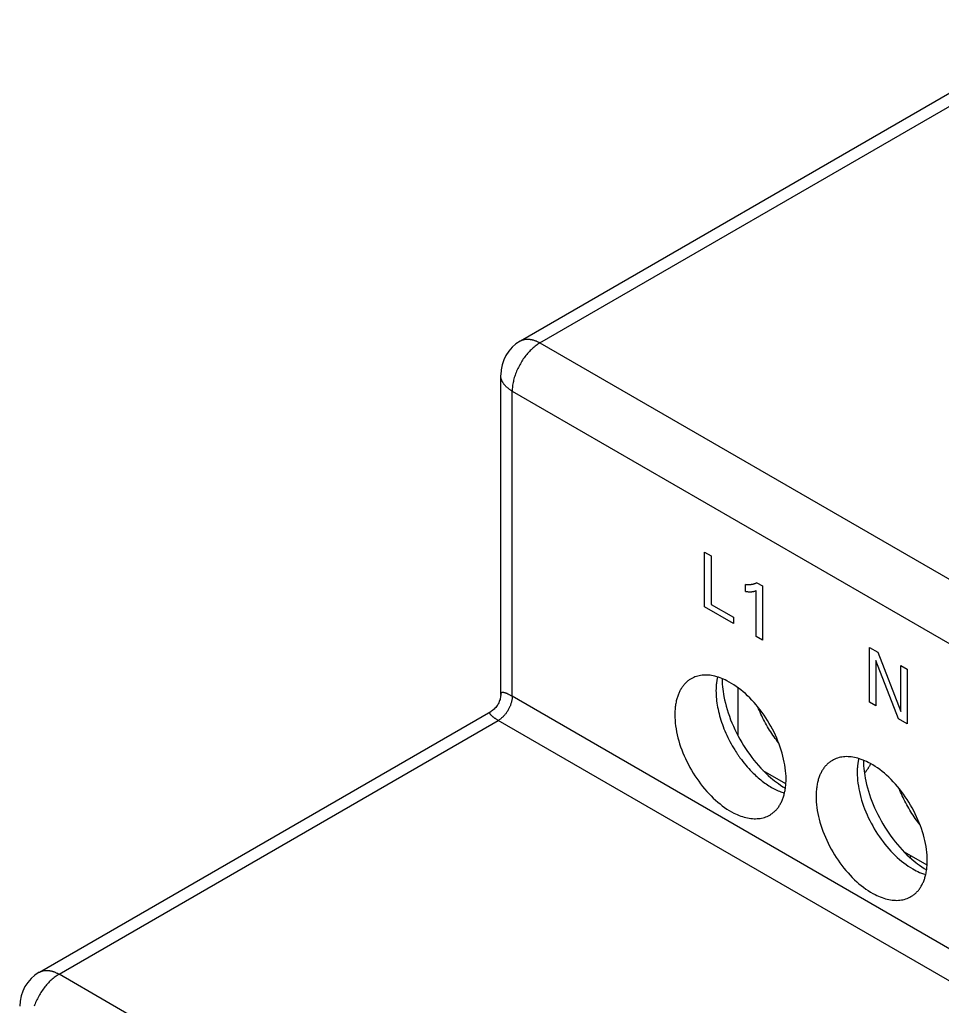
# Model space of a CAD drawing. Extents: x 0 to 420, y 0 to 297.
# Drawn here: x 158.39 to 181.86, y 206.03 to 231.1 of the extents above; entities that cross this region are included whole.
import ezdxf

# ---------------------------------------------------------------- set-up
doc = ezdxf.new("R2010")
doc.units = 0
doc.header["$LTSCALE"] = 23.1
doc.layers.add('40000_ISO', color=7, linetype='CONTINUOUS')

msp = doc.modelspace()

# ---------------------------------------------------------------- linework, layer by layer
at = {"layer": '40000_ISO', "color": 7, "linetype": 'CONTINUOUS'}
for p, q in [((171.127, 222.936), (185.269, 231.101)), ((171.627, 222.886), (185.769, 231.051)), ((171.627, 222.886), (245.873, 180.02)), ((170.627, 213.954), (170.627, 222.07)), ((170.92, 213.905), (170.92, 221.662)), ((170.92, 221.662), (245.166, 178.796)), ((175.814, 216.179), (175.814, 217.567)), ((175.814, 217.567), (175.979, 217.472)), ((175.979, 217.472), (175.979, 216.242)), ((176.858, 216.57), (176.858, 216.743)), ((177.146, 216.791), (177.282, 216.712)), ((177.282, 216.712), (177.282, 215.332)), ((177.121, 215.425), (177.121, 216.59)), ((176.546, 215.757), (175.814, 216.179)), ((175.979, 216.242), (176.546, 215.914)), ((176.546, 215.914), (176.546, 215.757)), ((177.282, 215.332), (177.121, 215.425)), ((180.005, 213.76), (180.005, 215.148)), ((180.005, 215.148), (180.218, 215.024)), ((180.218, 215.024), (180.805, 213.522)), ((180.168, 214.816), (180.168, 213.665)), ((180.748, 213.33), (180.168, 214.816)), ((180.805, 213.522), (180.805, 214.686)), ((180.805, 214.686), (180.969, 214.591)), ((180.969, 214.591), (180.969, 213.203)), ((170.625, 213.909), (170.621, 213.88)), ((170.627, 213.937), (170.625, 213.909)), ((170.627, 213.955), (170.627, 213.937)), ((245.166, 171.039), (170.92, 213.905)), ((176.655, 214.132), (176.655, 212.918)), ((170.52, 213.645), (170.501, 213.623)), ((170.537, 213.668), (170.52, 213.645)), ((170.553, 213.692), (170.537, 213.668)), ((170.567, 213.717), (170.553, 213.692)), ((170.58, 213.743), (170.567, 213.717)), ((170.591, 213.769), (170.58, 213.743)), ((170.601, 213.796), (170.591, 213.769)), ((170.61, 213.824), (170.601, 213.796)), ((170.616, 213.852), (170.61, 213.824)), ((170.621, 213.88), (170.616, 213.852)), ((180.168, 213.665), (180.005, 213.76)), ((158.894, 206.892), (170.378, 213.522)), ((170.392, 213.531), (170.377, 213.521)), ((170.416, 213.546), (170.392, 213.531)), ((170.439, 213.564), (170.416, 213.546)), ((170.461, 213.582), (170.439, 213.564)), ((170.482, 213.602), (170.461, 213.582)), ((170.501, 213.623), (170.482, 213.602)), ((159.394, 206.842), (170.566, 213.293)), ((244.813, 170.427), (170.566, 213.293)), ((180.969, 213.203), (180.748, 213.33)), ((176.634, 212.958), (176.655, 212.97)), ((177.881, 211.682), (177.307, 212.014)), ((181.473, 209.609), (180.899, 209.94)), ((181.043, 209.802), (181.067, 209.843)), ((233.64, 163.976), (159.394, 206.842))]:
    msp.add_line(p, q, dxfattribs=at)
for points in [[(171.129, 222.937), (171.13, 222.938), (171.132, 222.939), (171.133, 222.939), (171.135, 222.94), (171.136, 222.941), (171.138, 222.942), (171.139, 222.943)], [(171.139, 222.943), (171.147, 222.947), (171.156, 222.951), (171.164, 222.954), (171.174, 222.958), (171.184, 222.962), (171.194, 222.965), (171.204, 222.968), (171.214, 222.971), (171.224, 222.974), (171.235, 222.976), (171.245, 222.978), (171.256, 222.979), (171.267, 222.981), (171.278, 222.982), (171.289, 222.982), (171.3, 222.983), (171.311, 222.983), (171.322, 222.983), (171.333, 222.982), (171.345, 222.981), (171.357, 222.98), (171.369, 222.979), (171.381, 222.977), (171.393, 222.976), (171.405, 222.973), (171.416, 222.971), (171.428, 222.968), (171.442, 222.965), (171.457, 222.961), (171.471, 222.956), (171.485, 222.952), (171.499, 222.947), (171.513, 222.942), (171.527, 222.936), (171.541, 222.93), (171.556, 222.923), (171.57, 222.917), (171.585, 222.909), (171.599, 222.902), (171.613, 222.894), (171.627, 222.886)], [(171.627, 222.886), (171.601, 222.871), (171.576, 222.855), (171.551, 222.838), (171.526, 222.82), (171.501, 222.801), (171.476, 222.78), (171.452, 222.76), (171.428, 222.738), (171.403, 222.715), (171.379, 222.692), (171.356, 222.668), (171.333, 222.643), (171.31, 222.617), (171.288, 222.591), (171.266, 222.564), (171.245, 222.536), (171.224, 222.508), (171.203, 222.479), (171.183, 222.449), (171.164, 222.42), (171.145, 222.389), (171.127, 222.359), (171.11, 222.328), (171.093, 222.296), (171.077, 222.265), (171.061, 222.233), (171.046, 222.2), (171.032, 222.168), (171.019, 222.136), (171.007, 222.103), (170.995, 222.071), (170.984, 222.038), (170.974, 222.006), (170.965, 221.973), (170.956, 221.941), (170.949, 221.908), (170.942, 221.877), (170.936, 221.845), (170.931, 221.814), (170.927, 221.782), (170.924, 221.752), (170.922, 221.722), (170.92, 221.692), (170.92, 221.662)], [(170.92, 221.662), (170.906, 221.67), (170.892, 221.678), (170.879, 221.687), (170.866, 221.696), (170.852, 221.705), (170.839, 221.714), (170.827, 221.724), (170.815, 221.733), (170.804, 221.742), (170.792, 221.752), (170.781, 221.762), (170.77, 221.772), (170.76, 221.782), (170.749, 221.793), (170.741, 221.802), (170.733, 221.811), (170.726, 221.82), (170.718, 221.829), (170.711, 221.839), (170.704, 221.848), (170.697, 221.858), (170.69, 221.868), (170.684, 221.877), (170.679, 221.887), (170.673, 221.897), (170.668, 221.907), (170.663, 221.916), (170.658, 221.927), (170.654, 221.937), (170.65, 221.947), (170.646, 221.957), (170.643, 221.967), (170.64, 221.977), (170.637, 221.987), (170.635, 221.998), (170.633, 222.008), (170.631, 222.018), (170.63, 222.029), (170.628, 222.039), (170.628, 222.049), (170.627, 222.06), (170.627, 222.07)], [(177.146, 216.791), (177.138, 216.786), (177.129, 216.782), (177.121, 216.778), (177.112, 216.774), (177.103, 216.77), (177.094, 216.767), (177.085, 216.764), (177.076, 216.761), (177.067, 216.758), (177.058, 216.755), (177.049, 216.753), (177.039, 216.75), (177.03, 216.748), (177.02, 216.746), (177.011, 216.745), (177.001, 216.743), (176.991, 216.742), (176.982, 216.741), (176.972, 216.74), (176.962, 216.739), (176.952, 216.739), (176.942, 216.739), (176.931, 216.738), (176.921, 216.739), (176.911, 216.739), (176.9, 216.739), (176.89, 216.74), (176.879, 216.741), (176.869, 216.742), (176.858, 216.743)], [(176.858, 216.57), (176.87, 216.569), (176.883, 216.567), (176.895, 216.566), (176.907, 216.565), (176.92, 216.564), (176.932, 216.563), (176.941, 216.563), (176.95, 216.562), (176.959, 216.562), (176.968, 216.562), (176.977, 216.562), (176.986, 216.563), (176.995, 216.563), (177.003, 216.563), (177.011, 216.564), (177.019, 216.565), (177.026, 216.566), (177.034, 216.567), (177.041, 216.568), (177.049, 216.569), (177.056, 216.571), (177.064, 216.572), (177.071, 216.574), (177.079, 216.576), (177.087, 216.579), (177.095, 216.581), (177.104, 216.584), (177.113, 216.587), (177.121, 216.59)], [(177.885, 211.803), (177.884, 211.873), (177.88, 211.943), (177.874, 212.014), (177.865, 212.088), (177.854, 212.161), (177.841, 212.234), (177.824, 212.31), (177.806, 212.386), (177.786, 212.461), (177.762, 212.538), (177.737, 212.614), (177.71, 212.69), (177.68, 212.767), (177.648, 212.843), (177.615, 212.918), (177.579, 212.994), (177.541, 213.068), (177.502, 213.142), (177.46, 213.214), (177.417, 213.286), (177.372, 213.357), (177.326, 213.426), (177.278, 213.494), (177.229, 213.56), (177.178, 213.624), (177.126, 213.687), (177.073, 213.749), (177.019, 213.807), (176.964, 213.864), (176.908, 213.92), (176.852, 213.972), (176.795, 214.022), (176.736, 214.07), (176.678, 214.114), (176.62, 214.157), (176.56, 214.198), (176.502, 214.234), (176.442, 214.268), (176.382, 214.3), (176.339, 214.321), (176.295, 214.341), (176.251, 214.359), (176.206, 214.376), (176.163, 214.39), (176.121, 214.403), (176.077, 214.415), (176.034, 214.424), (175.993, 214.432), (175.952, 214.438), (175.91, 214.442), (175.869, 214.444), (175.83, 214.445), (175.791, 214.443), (175.752, 214.44), (175.713, 214.435), (175.676, 214.429), (175.64, 214.42), (175.604, 214.41), (175.569, 214.398), (175.536, 214.384), (175.503, 214.368), (175.471, 214.351)], [(176.142, 214.397), (176.138, 214.378), (176.134, 214.36), (176.13, 214.341), (176.127, 214.322), (176.124, 214.304), (176.121, 214.285), (176.118, 214.266), (176.116, 214.247), (176.113, 214.228), (176.111, 214.207), (176.109, 214.186), (176.108, 214.165), (176.106, 214.145), (176.105, 214.124), (176.104, 214.103), (176.104, 214.082), (176.103, 214.061), (176.103, 214.04)], [(175.471, 214.351), (175.455, 214.342), (175.44, 214.332), (175.422, 214.32), (175.405, 214.308), (175.389, 214.295), (175.373, 214.282), (175.357, 214.268), (175.342, 214.254), (175.327, 214.239), (175.312, 214.224), (175.297, 214.208), (175.283, 214.191), (175.269, 214.174), (175.256, 214.157), (175.244, 214.139), (175.231, 214.121), (175.219, 214.102), (175.207, 214.082), (175.196, 214.062), (175.185, 214.042), (175.175, 214.021), (175.165, 214), (175.156, 213.979), (175.146, 213.957), (175.138, 213.934), (175.129, 213.91), (175.121, 213.887), (175.114, 213.863), (175.107, 213.84), (175.101, 213.816), (175.094, 213.786), (175.087, 213.756), (175.081, 213.725), (175.076, 213.695), (175.072, 213.664), (175.068, 213.634), (175.064, 213.601), (175.061, 213.568), (175.059, 213.535), (175.058, 213.502), (175.057, 213.469), (175.057, 213.435)], [(176.259, 214.356), (176.26, 214.285), (176.264, 214.215), (176.27, 214.145), (176.277, 214.084), (176.285, 214.023), (176.294, 213.963), (176.305, 213.902), (176.322, 213.818), (176.342, 213.734), (176.363, 213.651), (176.388, 213.566), (176.415, 213.481), (176.444, 213.397), (176.476, 213.311), (176.51, 213.227), (176.546, 213.143), (176.584, 213.06), (176.624, 212.977), (176.667, 212.895), (176.711, 212.814), (176.757, 212.734), (176.805, 212.654), (176.855, 212.577), (176.907, 212.5), (176.96, 212.425), (177.014, 212.352), (177.07, 212.28), (177.128, 212.21), (177.186, 212.143), (177.246, 212.077), (177.308, 212.013), (177.368, 211.953), (177.431, 211.894), (177.495, 211.837), (177.542, 211.798), (177.59, 211.759), (177.639, 211.721), (177.689, 211.685), (177.747, 211.644), (177.807, 211.604), (177.869, 211.567)], [(170.92, 213.905), (170.92, 213.89), (170.919, 213.875), (170.918, 213.861), (170.916, 213.846), (170.915, 213.831), (170.912, 213.815), (170.909, 213.8), (170.906, 213.784), (170.903, 213.768), (170.899, 213.753), (170.894, 213.737), (170.889, 213.721), (170.884, 213.705), (170.878, 213.689), (170.873, 213.674), (170.866, 213.657), (170.859, 213.642), (170.852, 213.626), (170.845, 213.61), (170.837, 213.595), (170.827, 213.576), (170.816, 213.557), (170.805, 213.538), (170.794, 213.519), (170.784, 213.505), (170.774, 213.491), (170.764, 213.477), (170.754, 213.463), (170.743, 213.449), (170.733, 213.436), (170.722, 213.424), (170.71, 213.411), (170.699, 213.399), (170.687, 213.387), (170.676, 213.376), (170.664, 213.365), (170.652, 213.355), (170.64, 213.344), (170.628, 213.334), (170.616, 213.325), (170.604, 213.317), (170.592, 213.308), (170.579, 213.3), (170.566, 213.293)], [(170.92, 213.905), (170.907, 213.912), (170.894, 213.919), (170.881, 213.927), (170.868, 213.934), (170.855, 213.94), (170.844, 213.946), (170.833, 213.952), (170.821, 213.957), (170.809, 213.963), (170.798, 213.968), (170.789, 213.972), (170.781, 213.975), (170.772, 213.979), (170.764, 213.982), (170.755, 213.985), (170.746, 213.988), (170.74, 213.99), (170.733, 213.992), (170.727, 213.994), (170.72, 213.995), (170.714, 213.997), (170.707, 213.998), (170.701, 213.999), (170.697, 214), (170.693, 214.001), (170.69, 214.001), (170.686, 214.001), (170.682, 214.001), (170.678, 214.002), (170.675, 214.001), (170.671, 214.001), (170.667, 214.001), (170.664, 214), (170.661, 214), (170.658, 213.999), (170.656, 213.998), (170.653, 213.997), (170.651, 213.996), (170.648, 213.995), (170.646, 213.994), (170.644, 213.993), (170.642, 213.991), (170.64, 213.989), (170.638, 213.988), (170.636, 213.986), (170.635, 213.983), (170.633, 213.981), (170.632, 213.979), (170.631, 213.976), (170.63, 213.974), (170.629, 213.971), (170.629, 213.968), (170.628, 213.965), (170.628, 213.963), (170.627, 213.96), (170.627, 213.957), (170.627, 213.955)], [(176.103, 214.04), (176.104, 214), (176.105, 213.96), (176.107, 213.92), (176.11, 213.88), (176.113, 213.84), (176.119, 213.787), (176.126, 213.734), (176.134, 213.682), (176.144, 213.629), (176.155, 213.574), (176.167, 213.52), (176.18, 213.465), (176.194, 213.411), (176.21, 213.355), (176.227, 213.3), (176.245, 213.244), (176.265, 213.19), (176.285, 213.134), (176.307, 213.079), (176.329, 213.024), (176.353, 212.969), (176.378, 212.915), (176.404, 212.86), (176.43, 212.807), (176.458, 212.753), (176.487, 212.7), (176.517, 212.648), (176.547, 212.596), (176.579, 212.544), (176.6, 212.51), (176.622, 212.476)], [(177.699, 212.717), (177.669, 212.756), (177.639, 212.795), (177.61, 212.835), (177.581, 212.875), (177.552, 212.915), (177.525, 212.956), (177.496, 213), (177.468, 213.044), (177.441, 213.088), (177.414, 213.133), (177.388, 213.179), (177.362, 213.224), (177.337, 213.27), (177.313, 213.317), (177.29, 213.363), (177.268, 213.408), (177.247, 213.453), (177.227, 213.498), (177.207, 213.543), (177.188, 213.588), (177.17, 213.634)], [(170.566, 213.293), (170.554, 213.3), (170.541, 213.308), (170.528, 213.315), (170.516, 213.323), (170.503, 213.331), (170.493, 213.338), (170.482, 213.345), (170.472, 213.352), (170.461, 213.359), (170.451, 213.367), (170.443, 213.372), (170.436, 213.378), (170.429, 213.384), (170.422, 213.39), (170.414, 213.396), (170.408, 213.402), (170.403, 213.406), (170.398, 213.411), (170.393, 213.415), (170.388, 213.42), (170.384, 213.425), (170.379, 213.43), (170.375, 213.435), (170.373, 213.438), (170.37, 213.441), (170.368, 213.444), (170.366, 213.447), (170.364, 213.45), (170.362, 213.453), (170.36, 213.457), (170.359, 213.46), (170.357, 213.464), (170.356, 213.467), (170.355, 213.47), (170.354, 213.472), (170.354, 213.475), (170.353, 213.477), (170.353, 213.48), (170.352, 213.483), (170.352, 213.485), (170.352, 213.488), (170.353, 213.49), (170.353, 213.493), (170.354, 213.495), (170.355, 213.498), (170.356, 213.5), (170.357, 213.503), (170.359, 213.505), (170.36, 213.507), (170.362, 213.509), (170.364, 213.511), (170.366, 213.513), (170.368, 213.515), (170.37, 213.517), (170.373, 213.519), (170.375, 213.52), (170.377, 213.522)], [(175.057, 213.435), (175.058, 213.365), (175.062, 213.295), (175.068, 213.224), (175.076, 213.151), (175.088, 213.077), (175.101, 213.004), (175.117, 212.928), (175.135, 212.852), (175.156, 212.777), (175.179, 212.7), (175.204, 212.624), (175.231, 212.548), (175.261, 212.471), (175.293, 212.395), (175.327, 212.32), (175.363, 212.244), (175.4, 212.17), (175.44, 212.096), (175.481, 212.024), (175.524, 211.952), (175.569, 211.881), (175.616, 211.812), (175.663, 211.744), (175.713, 211.678), (175.763, 211.614), (175.815, 211.551), (175.869, 211.489), (175.922, 211.431), (175.977, 211.374), (176.034, 211.318), (176.09, 211.266), (176.147, 211.216), (176.206, 211.168), (176.263, 211.124), (176.322, 211.081), (176.382, 211.04), (176.44, 211.004), (176.499, 210.97), (176.56, 210.938), (176.603, 210.917), (176.646, 210.897), (176.691, 210.879), (176.736, 210.862), (176.778, 210.848), (176.821, 210.835), (176.864, 210.823), (176.908, 210.814), (176.949, 210.806), (176.99, 210.8), (177.031, 210.796), (177.073, 210.794), (177.112, 210.793), (177.151, 210.795), (177.19, 210.798), (177.229, 210.803), (177.265, 210.809), (177.301, 210.818), (177.337, 210.828), (177.372, 210.84), (177.406, 210.854), (177.439, 210.87), (177.471, 210.887)], [(176.622, 212.476), (176.633, 212.46), (176.644, 212.443), (176.656, 212.426), (176.667, 212.41), (176.678, 212.393), (176.69, 212.377), (176.702, 212.361), (176.713, 212.345)], [(176.713, 212.345), (176.749, 212.297), (176.785, 212.25), (176.822, 212.203), (176.86, 212.158), (176.897, 212.114), (176.936, 212.071), (176.975, 212.028), (177.015, 211.987), (177.047, 211.955), (177.079, 211.924), (177.112, 211.893), (177.145, 211.863), (177.179, 211.834), (177.211, 211.806), (177.244, 211.779), (177.278, 211.752), (177.312, 211.726), (177.347, 211.701), (177.38, 211.678), (177.414, 211.655), (177.448, 211.633), (177.482, 211.611), (177.517, 211.59), (177.551, 211.572), (177.584, 211.554), (177.619, 211.536), (177.653, 211.52), (177.688, 211.504), (177.719, 211.491), (177.75, 211.478), (177.782, 211.467), (177.814, 211.456), (177.846, 211.445)], [(179.063, 212.277), (179.047, 212.268), (179.032, 212.258), (179.015, 212.246), (178.998, 212.234), (178.981, 212.221), (178.965, 212.208), (178.949, 212.194), (178.934, 212.18), (178.919, 212.166), (178.904, 212.15), (178.889, 212.134), (178.875, 212.117), (178.861, 212.1), (178.848, 212.083), (178.836, 212.065), (178.824, 212.047), (178.811, 212.028), (178.799, 212.008), (178.788, 211.988), (178.777, 211.968), (178.767, 211.947), (178.757, 211.926), (178.748, 211.905), (178.739, 211.883), (178.73, 211.86), (178.721, 211.836), (178.713, 211.813), (178.706, 211.79), (178.699, 211.766), (178.693, 211.742), (178.686, 211.712), (178.679, 211.682), (178.673, 211.652), (178.668, 211.621), (178.664, 211.59), (178.66, 211.56), (178.656, 211.527), (178.653, 211.494), (178.651, 211.461), (178.65, 211.428), (178.649, 211.395), (178.649, 211.362)], [(181.477, 209.729), (181.476, 209.799), (181.472, 209.869), (181.466, 209.94), (181.457, 210.014), (181.446, 210.087), (181.433, 210.16), (181.416, 210.236), (181.398, 210.312), (181.378, 210.387), (181.355, 210.464), (181.329, 210.541), (181.302, 210.616), (181.272, 210.693), (181.241, 210.769), (181.207, 210.844), (181.171, 210.92), (181.133, 210.994), (181.094, 211.068), (181.052, 211.141), (181.009, 211.212), (180.964, 211.283), (180.918, 211.352), (180.87, 211.42), (180.821, 211.486), (180.77, 211.551), (180.718, 211.613), (180.665, 211.675), (180.611, 211.733), (180.556, 211.79), (180.5, 211.846), (180.444, 211.898), (180.387, 211.948), (180.328, 211.996), (180.27, 212.041), (180.212, 212.083), (180.152, 212.124), (180.094, 212.16), (180.034, 212.194), (179.974, 212.226), (179.931, 212.247), (179.887, 212.267), (179.843, 212.285), (179.798, 212.302), (179.755, 212.317), (179.713, 212.329), (179.669, 212.341), (179.626, 212.35), (179.585, 212.358), (179.544, 212.364), (179.502, 212.368), (179.461, 212.37), (179.422, 212.371), (179.383, 212.37), (179.344, 212.366), (179.305, 212.361), (179.268, 212.355), (179.232, 212.346), (179.197, 212.336), (179.161, 212.324), (179.128, 212.31), (179.095, 212.294), (179.063, 212.277)], [(179.734, 212.323), (179.73, 212.304), (179.726, 212.286), (179.722, 212.267), (179.719, 212.248), (179.716, 212.23), (179.713, 212.211), (179.71, 212.192), (179.708, 212.173), (179.705, 212.154), (179.703, 212.133), (179.701, 212.112), (179.7, 212.092), (179.698, 212.071), (179.697, 212.05), (179.696, 212.029), (179.696, 212.008), (179.696, 211.987), (179.695, 211.966)], [(179.851, 212.282), (179.852, 212.211), (179.856, 212.141), (179.862, 212.071), (179.869, 212.01), (179.877, 211.949), (179.886, 211.889), (179.897, 211.828), (179.914, 211.744), (179.934, 211.661), (179.955, 211.577), (179.98, 211.492), (180.007, 211.407), (180.036, 211.323), (180.068, 211.238), (180.102, 211.153), (180.138, 211.07), (180.176, 210.986), (180.216, 210.903), (180.259, 210.821), (180.303, 210.74), (180.349, 210.66), (180.397, 210.58), (180.447, 210.503), (180.499, 210.426), (180.552, 210.351), (180.606, 210.278), (180.663, 210.206), (180.72, 210.136), (180.778, 210.069), (180.838, 210.003), (180.9, 209.939), (180.961, 209.879), (181.023, 209.82), (181.087, 209.763), (181.134, 209.724), (181.182, 209.685), (181.231, 209.647), (181.281, 209.611), (181.339, 209.57), (181.399, 209.531), (181.461, 209.493)], [(180.036, 212.193), (180.03, 212.181), (180.024, 212.168), (180.018, 212.156), (180.012, 212.144), (180.005, 212.132), (179.999, 212.119), (179.992, 212.107), (179.985, 212.095), (179.978, 212.084), (179.971, 212.073), (179.964, 212.062), (179.957, 212.052), (179.95, 212.041), (179.942, 212.031), (179.935, 212.021), (179.927, 212.011), (179.919, 212.001), (179.911, 211.991), (179.903, 211.981), (179.895, 211.971), (179.886, 211.962), (179.878, 211.953)], [(179.695, 211.966), (179.697, 211.899), (179.7, 211.833), (179.705, 211.766), (179.713, 211.696), (179.724, 211.625), (179.736, 211.555), (179.751, 211.482), (179.768, 211.409), (179.786, 211.337), (179.808, 211.263), (179.831, 211.189), (179.857, 211.116), (179.884, 211.042), (179.914, 210.968), (179.945, 210.895), (179.978, 210.823), (180.013, 210.751), (180.05, 210.679), (180.089, 210.609), (180.129, 210.539), (180.171, 210.47), (180.214, 210.403), (180.259, 210.336), (180.305, 210.271), (180.353, 210.207), (180.401, 210.145), (180.452, 210.084), (180.502, 210.026), (180.554, 209.968), (180.608, 209.913), (180.661, 209.86), (180.715, 209.809), (180.771, 209.76), (180.825, 209.714), (180.881, 209.67), (180.939, 209.627), (180.995, 209.588), (181.051, 209.551), (181.109, 209.517), (181.151, 209.493), (181.194, 209.471), (181.237, 209.45), (181.28, 209.43), (181.332, 209.408), (181.385, 209.389), (181.438, 209.372)], [(177.471, 210.887), (177.486, 210.896), (177.502, 210.906), (177.519, 210.918), (177.536, 210.93), (177.553, 210.943), (177.569, 210.956), (177.585, 210.97), (177.6, 210.984), (177.615, 210.999), (177.63, 211.014), (177.644, 211.03), (177.659, 211.047), (177.672, 211.064), (177.685, 211.081), (177.698, 211.099), (177.71, 211.117), (177.722, 211.136), (177.734, 211.156), (177.746, 211.176), (177.756, 211.196), (177.767, 211.217), (177.776, 211.238), (177.786, 211.259), (177.795, 211.281), (177.804, 211.304), (177.812, 211.328), (177.82, 211.351), (177.827, 211.375), (177.834, 211.398), (177.841, 211.422), (177.848, 211.452), (177.854, 211.482), (177.86, 211.513), (177.865, 211.543), (177.87, 211.574), (177.874, 211.604), (177.877, 211.637), (177.88, 211.67), (177.882, 211.703), (177.884, 211.736), (177.885, 211.769), (177.885, 211.803)], [(181.291, 210.643), (181.261, 210.682), (181.231, 210.721), (181.202, 210.761), (181.173, 210.801), (181.145, 210.841), (181.117, 210.882), (181.088, 210.926), (181.06, 210.97), (181.033, 211.014), (181.006, 211.059), (180.98, 211.105), (180.954, 211.15), (180.929, 211.196), (180.905, 211.243), (180.882, 211.289), (180.86, 211.334), (180.839, 211.379), (180.819, 211.424), (180.799, 211.469), (180.78, 211.515), (180.762, 211.56)], [(178.649, 211.362), (178.65, 211.291), (178.654, 211.221), (178.66, 211.15), (178.669, 211.077), (178.68, 211.003), (178.693, 210.93), (178.709, 210.854), (178.728, 210.778), (178.748, 210.703), (178.771, 210.626), (178.796, 210.55), (178.824, 210.474), (178.853, 210.397), (178.885, 210.321), (178.919, 210.246), (178.955, 210.17), (178.992, 210.096), (179.032, 210.022), (179.073, 209.95), (179.116, 209.878), (179.161, 209.807), (179.208, 209.738), (179.255, 209.67), (179.305, 209.604), (179.355, 209.54), (179.407, 209.477), (179.461, 209.415), (179.514, 209.357), (179.569, 209.3), (179.626, 209.244), (179.682, 209.193), (179.739, 209.142), (179.798, 209.094), (179.855, 209.05), (179.914, 209.007), (179.974, 208.967), (180.032, 208.93), (180.091, 208.896), (180.152, 208.864), (180.195, 208.843), (180.239, 208.823), (180.283, 208.805), (180.328, 208.788), (180.37, 208.774), (180.413, 208.761), (180.456, 208.749), (180.5, 208.74), (180.541, 208.732), (180.582, 208.726), (180.623, 208.722), (180.665, 208.72), (180.704, 208.719), (180.743, 208.721), (180.782, 208.724), (180.821, 208.729), (180.857, 208.735), (180.893, 208.744), (180.929, 208.754), (180.964, 208.766), (180.998, 208.78), (181.031, 208.796), (181.063, 208.813)], [(181.063, 208.813), (181.078, 208.822), (181.094, 208.832), (181.111, 208.844), (181.128, 208.856), (181.145, 208.869), (181.161, 208.882), (181.177, 208.896), (181.192, 208.91), (181.207, 208.925), (181.222, 208.94), (181.237, 208.956), (181.251, 208.973), (181.264, 208.99), (181.277, 209.007), (181.29, 209.025), (181.302, 209.043), (181.314, 209.062), (181.326, 209.082), (181.338, 209.102), (181.348, 209.122), (181.359, 209.143), (181.368, 209.164), (181.378, 209.185), (181.387, 209.208), (181.396, 209.231), (181.404, 209.254), (181.412, 209.277), (181.419, 209.301), (181.426, 209.324), (181.433, 209.348), (181.44, 209.378), (181.446, 209.408), (181.452, 209.439), (181.457, 209.469), (181.462, 209.5), (181.466, 209.53), (181.469, 209.563), (181.472, 209.596), (181.474, 209.629), (181.476, 209.662), (181.477, 209.696), (181.477, 209.729)], [(158.896, 206.893), (158.897, 206.894), (158.899, 206.894), (158.9, 206.895), (158.902, 206.896), (158.903, 206.897), (158.905, 206.898), (158.906, 206.898)], [(158.906, 206.898), (158.914, 206.903), (158.923, 206.907), (158.931, 206.91), (158.941, 206.914), (158.951, 206.918), (158.961, 206.921), (158.971, 206.924), (158.981, 206.927), (158.991, 206.929), (159.002, 206.932), (159.012, 206.933), (159.023, 206.935), (159.034, 206.936), (159.045, 206.937), (159.056, 206.938), (159.067, 206.939), (159.078, 206.939), (159.089, 206.939), (159.101, 206.938), (159.112, 206.937), (159.124, 206.936), (159.136, 206.935), (159.148, 206.933), (159.16, 206.931), (159.172, 206.929), (159.183, 206.927), (159.195, 206.924), (159.209, 206.921), (159.224, 206.917), (159.238, 206.912), (159.252, 206.908), (159.266, 206.903), (159.28, 206.898), (159.294, 206.892), (159.308, 206.886), (159.323, 206.879), (159.338, 206.872), (159.352, 206.865), (159.366, 206.858), (159.38, 206.85), (159.394, 206.842)], [(159.394, 206.842), (159.368, 206.827), (159.343, 206.811), (159.318, 206.794), (159.293, 206.776), (159.268, 206.756), (159.243, 206.736), (159.219, 206.716), (159.195, 206.694), (159.17, 206.671), (159.147, 206.648), (159.123, 206.624), (159.1, 206.599), (159.077, 206.573), (159.055, 206.546), (159.033, 206.519), (159.012, 206.492), (158.991, 206.463), (158.97, 206.435), (158.95, 206.405), (158.931, 206.376), (158.912, 206.345), (158.894, 206.314), (158.877, 206.283), (158.86, 206.252), (158.844, 206.22), (158.828, 206.188), (158.813, 206.156), (158.799, 206.124), (158.786, 206.092), (158.774, 206.059), (158.762, 206.027)]]:
    msp.add_lwpolyline(points, dxfattribs=at)
for centre in [(171.627, 222.07), (159.394, 206.026)]:
    msp.add_arc(centre, 1, 120.1124, 179.8876, dxfattribs=at)

doc.saveas('drawing.dxf')
